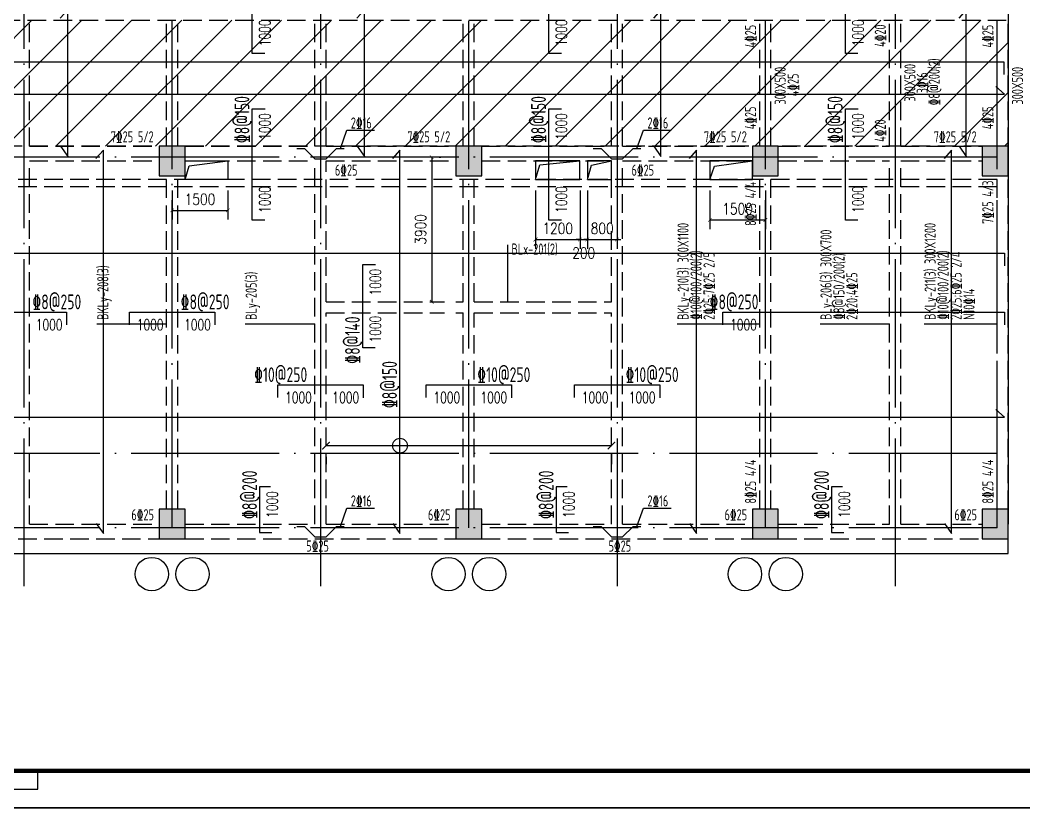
# Model space of a CAD drawing. Header units: millimetres. Extents: x 2998490 to 15040601, y 444546 to 7822218.
# Drawn here: x 14425503 to 14452580, y 7653964 to 7675226 of the extents above; entities that cross this region are included whole.
import ezdxf

# ---------------------------------------------------------------- set-up
doc = ezdxf.new("R2010")
doc.units = ezdxf.units.MM
doc.header["$LTSCALE"] = 2000
doc.linetypes.add('DASH', pattern=[0.35, 0.25, -0.1])
doc.linetypes.add('DOTE', pattern=[2.42, 2, -0.2, 0.02, -0.2])
for name, color, linetype in [('3-AXIS', 3, 'Continuous'), ('3-ban', 84, 'Continuous'), ('3-ban-hatch', 9, 'Continuous'), ('3-ban-rein', 1, 'Continuous'), ('3-ban-TEXT', 7, 'Continuous'), ('3-COLUMN-UP', 2, 'Continuous'), ('3-dcl', 3, 'Continuous'), ('3-dote', 43, 'DOTE'), ('3-HATCH', 8, 'Continuous'), ('3-liang-rein-X', 54, 'Continuous'), ('3-liang-rein-Y', 130, 'Continuous'), ('3-liang-R截面-X', 50, 'Continuous'), ('3-liang-R截面-Y', 70, 'Continuous'), ('3-liang-s-1', 44, 'Continuous'), ('3-liang-xu', 120, 'DASH'), ('3-装饰线脚', 7, 'Continuous'), ('图框', 7, 'Continuous')]:
    doc.layers.add(name, color=color, linetype=linetype)
doc.styles.add('DIM_FONT', font='SIMPLEX', dxfattribs={"width": 0.8, "bigfont": 'HZTXT'})
doc.styles.add('TJ1', font='tj-romans1.shx', dxfattribs={"width": 0.8, "bigfont": 'tj-hztxt1.shx'})
doc.styles.add('TSSD_Rein', font='Tssdeng.shx', dxfattribs={"width": 0.7, "bigfont": 'hztxt.shx'})
doc.dimstyles.new('DIMN100', dxfattribs={"dimtxt": 300, "dimasz": 100, "dimexe": 250, "dimexo": 300, "dimgap": 150, "dimtad": 1, "dimdec": 0, "dimzin": 0, "dimdsep": 46, "dimtxsty": 'DIM_FONT', "dimblk": 'ARCHTICK', "dimcen": 0.09, "dimclrt": 7, "dimazin": 2, "dimtfac": 1, "dimtdec": 0, "dimtix": 1, "dimtmove": 2, "dimatfit": 3, "dimldrblk": 'ARCHTICK', "dimfxl": 0, "dimtolj": 1, "dimtzin": 0, "dimarcsym": 0})

# ---------------------------------------------------------------- blocks, each defined once
blk = doc.blocks.new('TJAD_TK_A0')
at = {"layer": '图框'}
for p, q in [((2162, 399.3), (973, 399.3)), ((1617.5, -436.65), (1617.5, -431.65)), ((1517.5, -436.65), (1617.5, -436.65)), ((973, -441.7), (2162, -441.7))]:
    blk.add_line(p, q, dxfattribs=at)
at = {"layer": '图框', "const_width": 1.2}
blk.add_lwpolyline([(2152, -431.7), (2152, 389.3), (998, 389.3), (998, -431.7)], close=True, dxfattribs=at)
blk = doc.blocks.new('_ArchTick')
at = {"color": 0, "linetype": 'ByBlock', "const_width": 0.15}
blk.add_lwpolyline([(-0.5, -0.5), (0.5, 0.5)], dxfattribs=at)
blk = doc.blocks.new('*D826')
at = {"layer": '3-ban', "color": 0, "lineweight": -2}
for p, q in [((14433755, 7663742), (14441455, 7663742)), ((14433755, 7663442), (14433755, 7663242)), ((14441455, 7663508), (14441455, 7663242))]:
    blk.add_line(p, q, dxfattribs=at)
at = {"layer": 'Defpoints', "color": 0}
for p in [(14433755, 7664042), (14441455, 7664108), (14441455, 7663742)]:
    blk.add_point(p, dxfattribs=at)
at = {"layer": '3-ban', "color": 0, "lineweight": -2, "xscale": 200, "yscale": 200, "zscale": 200, "rotation": 180}
blk.add_blockref('_ArchTick', (14433755, 7663742), dxfattribs=at)
at = {"layer": '3-ban', "color": 0, "lineweight": -2, "xscale": 200, "yscale": 200, "zscale": 200}
blk.add_blockref('_ArchTick', (14441455, 7663742), dxfattribs=at)
blk = doc.blocks.new('*D1698')
at = {"layer": '3-ban', "color": 0, "lineweight": -2}
for p, q in [((14429606, 7670626), (14429606, 7669840)), ((14431106, 7670626), (14431106, 7669840)), ((14429606, 7670090), (14431106, 7670090))]:
    blk.add_line(p, q, dxfattribs=at)
at = {"layer": 'Defpoints', "color": 0}
for p in [(14429606, 7670926), (14431106, 7670926), (14431106, 7670090)]:
    blk.add_point(p, dxfattribs=at)
at = {"layer": '3-ban', "color": 0, "lineweight": -2, "xscale": 100, "yscale": 100, "zscale": 100, "rotation": 180}
blk.add_blockref('_ArchTick', (14429606, 7670090), dxfattribs=at)
at = {"layer": '3-ban', "color": 0, "lineweight": -2, "xscale": 100, "yscale": 100, "zscale": 100}
blk.add_blockref('_ArchTick', (14431106, 7670090), dxfattribs=at)
at = {"layer": '3-ban', "color": 7, "insert": (14430356, 7670390), "char_height": 300, "attachment_point": 5, "style": 'DIM_FONT'}
blk.add_mtext('\\A1;1500', dxfattribs=at)
blk = doc.blocks.new('*D1701')
at = {"layer": '3-ban', "color": 0, "lineweight": -2}
for p, q in [((14439406, 7670626), (14439406, 7669054)), ((14440606, 7670626), (14440606, 7669054)), ((14439406, 7669304), (14440606, 7669304))]:
    blk.add_line(p, q, dxfattribs=at)
at = {"layer": 'Defpoints', "color": 0}
for p in [(14439406, 7670926), (14440606, 7670926), (14440606, 7669304)]:
    blk.add_point(p, dxfattribs=at)
at = {"layer": '3-ban', "color": 0, "lineweight": -2, "xscale": 100, "yscale": 100, "zscale": 100, "rotation": 180}
blk.add_blockref('_ArchTick', (14439406, 7669304), dxfattribs=at)
at = {"layer": '3-ban', "color": 0, "lineweight": -2, "xscale": 100, "yscale": 100, "zscale": 100}
blk.add_blockref('_ArchTick', (14440606, 7669304), dxfattribs=at)
at = {"layer": '3-ban', "color": 7, "insert": (14440006, 7669604), "char_height": 300, "attachment_point": 5, "style": 'DIM_FONT'}
blk.add_mtext('\\A1;1200', dxfattribs=at)
blk = doc.blocks.new('*D1702')
at = {"layer": '3-ban', "color": 0, "lineweight": -2}
for p, q in [((14440606, 7670626), (14440606, 7669054)), ((14440806, 7670626), (14440806, 7669054)), ((14440606, 7669304), (14440506, 7669304)), ((14440606, 7669304), (14440806, 7669304)), ((14440806, 7669304), (14440906, 7669304))]:
    blk.add_line(p, q, dxfattribs=at)
at = {"layer": 'Defpoints', "color": 0}
for p in [(14440606, 7670926), (14440806, 7670926), (14440806, 7669304)]:
    blk.add_point(p, dxfattribs=at)
at = {"layer": '3-ban', "color": 0, "lineweight": -2, "xscale": 100, "yscale": 100, "zscale": 100}
blk.add_blockref('_ArchTick', (14440606, 7669304), dxfattribs=at)
at = {"layer": '3-ban', "color": 0, "lineweight": -2, "xscale": 100, "yscale": 100, "zscale": 100, "rotation": 180}
blk.add_blockref('_ArchTick', (14440806, 7669304), dxfattribs=at)
at = {"layer": '3-ban', "color": 7, "insert": (14440706, 7668939), "char_height": 300, "attachment_point": 5, "style": 'DIM_FONT'}
blk.add_mtext('\\A1;200', dxfattribs=at)
blk = doc.blocks.new('*D1703')
at = {"layer": '3-ban', "color": 0, "lineweight": -2}
for p, q in [((14440806, 7670626), (14440806, 7669054)), ((14441606, 7670535), (14441606, 7669054)), ((14440806, 7669304), (14440706, 7669304)), ((14440806, 7669304), (14441606, 7669304)), ((14441606, 7669304), (14441706, 7669304))]:
    blk.add_line(p, q, dxfattribs=at)
at = {"layer": 'Defpoints', "color": 0}
for p in [(14440806, 7670926), (14441606, 7670835), (14441606, 7669304)]:
    blk.add_point(p, dxfattribs=at)
at = {"layer": '3-ban', "color": 0, "lineweight": -2, "xscale": 100, "yscale": 100, "zscale": 100}
blk.add_blockref('_ArchTick', (14440806, 7669304), dxfattribs=at)
at = {"layer": '3-ban', "color": 0, "lineweight": -2, "xscale": 100, "yscale": 100, "zscale": 100, "rotation": 180}
blk.add_blockref('_ArchTick', (14441606, 7669304), dxfattribs=at)
at = {"layer": '3-ban', "color": 7, "insert": (14441206, 7669604), "char_height": 300, "attachment_point": 5, "style": 'DIM_FONT'}
blk.add_mtext('\\A1;800', dxfattribs=at)
blk = doc.blocks.new('*D1704')
at = {"layer": '3-ban', "color": 0, "lineweight": -2}
for p, q in [((14444106, 7670626), (14444106, 7669581)), ((14445606, 7670626), (14445606, 7669581)), ((14444106, 7669831), (14445606, 7669831))]:
    blk.add_line(p, q, dxfattribs=at)
at = {"layer": 'Defpoints', "color": 0}
for p in [(14444106, 7670926), (14445606, 7670926), (14445606, 7669831)]:
    blk.add_point(p, dxfattribs=at)
at = {"layer": '3-ban', "color": 0, "lineweight": -2, "xscale": 100, "yscale": 100, "zscale": 100, "rotation": 180}
blk.add_blockref('_ArchTick', (14444106, 7669831), dxfattribs=at)
at = {"layer": '3-ban', "color": 0, "lineweight": -2, "xscale": 100, "yscale": 100, "zscale": 100}
blk.add_blockref('_ArchTick', (14445606, 7669831), dxfattribs=at)
at = {"layer": '3-ban', "color": 7, "insert": (14444856, 7670131), "char_height": 300, "attachment_point": 5, "style": 'DIM_FONT'}
blk.add_mtext('\\A1;1500', dxfattribs=at)
blk = doc.blocks.new('*D1748')
at = {"layer": '3-ban', "color": 0, "lineweight": -2}
for p, q in [((14436606, 7671526), (14436606, 7667626)), ((14436805, 7671526), (14436856, 7671526)), ((14436805, 7667626), (14436856, 7667626))]:
    blk.add_line(p, q, dxfattribs=at)
at = {"layer": 'Defpoints', "color": 0}
for p in [(14436505, 7671526), (14436505, 7667626), (14436606, 7667626)]:
    blk.add_point(p, dxfattribs=at)
at = {"layer": '3-ban', "color": 0, "lineweight": -2, "xscale": 100, "yscale": 100, "zscale": 100}
for p, rotation in [((14436606, 7671526), 90), ((14436606, 7667626), 270)]:
    blk.add_blockref('_ArchTick', p, dxfattribs=dict(at, rotation=rotation))
at = {"layer": '3-ban', "color": 7, "insert": (14436306, 7669576), "char_height": 300, "attachment_point": 5, "rotation": 90, "style": 'DIM_FONT'}
blk.add_mtext('\\A1;3900', dxfattribs=at)

msp = doc.modelspace()

# ---------------------------------------------------------------- hatches: boundary and pattern name
at = {"layer": '3-ban-hatch'}
h = msp.add_hatch(dxfattribs=at)
h.set_pattern_fill('ANSI31', color=8, scale=300, style=0)
h.set_pattern_definition([(45, (-3453.4, 0), (-673.51921, 673.51921), [])])
h.paths.add_polyline_path([(14379305.5, 7671826), (14379305.5, 7678226), (14378716.6, 7678226), (14378211.8, 7678530.6), (14375608.4, 7681133.3), (14375379.3, 7681687.4), (14375379.3, 7685366.3), (14375609.6, 7685919.9), (14378211.6, 7688522), (14378765.7, 7688751), (14382445.1, 7688751), (14382999.1, 7688521.8), (14385600.8, 7685920.1), (14385830.5, 7685366.3), (14385830.5, 7683826), (14389305.5, 7683826), (14389305.5, 7678226), (14387305.5, 7678226), (14387305.5, 7675528), (14389305.5, 7675526), (14389305.5, 7675226), (14452155.5, 7675226), (14452155.5, 7671826)])
at = {"layer": '3-HATCH'}
for points in [[(14429255.5, 7671026), (14429955.5, 7671026), (14429955.5, 7671826), (14429255.5, 7671826)], [(14437255.5, 7671026), (14437955.5, 7671026), (14437955.5, 7671826), (14437255.5, 7671826)], [(14445255.5, 7671026), (14445955.5, 7671026), (14445955.5, 7671826), (14445255.5, 7671826)], [(14451455.5, 7671026), (14452155.5, 7671026), (14452155.5, 7671826), (14451455.5, 7671826)], [(14429255.5, 7661226), (14429955.5, 7661226), (14429955.5, 7662026), (14429255.5, 7662026)], [(14437255.5, 7661226), (14437955.5, 7661226), (14437955.5, 7662026), (14437255.5, 7662026)], [(14445255.5, 7661226), (14445955.5, 7661226), (14445955.5, 7662026), (14445255.5, 7662026)], [(14451455.5, 7661226), (14452155.5, 7661226), (14452155.5, 7662026), (14451455.5, 7662026)]]:
    msp.add_hatch(color=256, dxfattribs=at).paths.add_polyline_path(points)

# ---------------------------------------------------------------- linework, layer by layer
at = {"layer": '3-AXIS', "color": 15, "linetype": 'DOTE'}
for p, q in [((14429605.6, 7661526), (14429605.6, 7690806.1)), ((14437605.6, 7661526), (14437605.6, 7690806.1)), ((14445605.6, 7661526), (14445605.6, 7690806.1)), ((14451855.6, 7661526), (14451855.6, 7690806.1)), ((14451855.6, 7671526), (14370566.4, 7671526)), ((14451855.6, 7663526), (14370566.4, 7663526)), ((14451855.6, 7661526), (14370566.4, 7661526))]:
    msp.add_line(p, q, dxfattribs=at)
at = {"layer": '3-ban'}
msp.add_circle((14435749.8, 7663741.7), 200, dxfattribs=at)
at = {"layer": '3-ban-rein'}
for points in [[(14432103, 7674326), (14431765.1, 7674326), (14431765.1, 7677123.6), (14432111.1, 7677123.6)], [(14440103, 7674326), (14439765.1, 7674326), (14439765.1, 7677123.6), (14440111.1, 7677123.6)], [(14448103, 7674326), (14447765.1, 7674326), (14447765.1, 7677123.6), (14448111.1, 7677123.6)], [(14426595.8, 7671821.8), (14426789.3, 7671548.1), (14426789.3, 7675505.4), (14426586.2, 7675276.1)], [(14434595.8, 7671821.8), (14434789.3, 7671548.1), (14434789.3, 7675505.4), (14434586.2, 7675276.1)], [(14442595.8, 7671821.8), (14442789.3, 7671548.1), (14442789.3, 7675505.4), (14442586.2, 7675276.1)], [(14450833.2, 7671821.8), (14451026.6, 7671548.1), (14451026.6, 7675505.4), (14450823.6, 7675276.1)], [(14379461.7, 7673765.3), (14379461.7, 7674103.2), (14452038.7, 7674103.2), (14452038.7, 7673757.2)], [(14379667.5, 7673423.5), (14379393.8, 7673230.1), (14452054.9, 7673230.1), (14451825.6, 7673433.2)], [(14432103, 7669826), (14431765.1, 7669826), (14431765.1, 7672826), (14432111.1, 7672826)], [(14440103, 7669826), (14439765.1, 7669826), (14439765.1, 7672826), (14440111.1, 7672826)], [(14448103, 7669826), (14447765.1, 7669826), (14447765.1, 7672826), (14448111.1, 7672826)], [(14427556.4, 7661642.1), (14427749.8, 7661368.5), (14427749.8, 7671716.3), (14427546.7, 7671487)], [(14435556.4, 7661642.1), (14435749.8, 7661368.5), (14435749.8, 7671716.3), (14435546.7, 7671487)], [(14443556.4, 7661642.1), (14443749.8, 7661368.5), (14443749.8, 7671716.3), (14443546.7, 7671487)], [(14450434.7, 7661642.1), (14450628.1, 7661368.5), (14450628.1, 7671716.3), (14450425, 7671487)], [(14389461.7, 7668601.5), (14389461.7, 7668939.4), (14452052.8, 7668939.4), (14452052.8, 7668593.4)], [(14435084, 7666376), (14434746.1, 7666376), (14434746.1, 7668626), (14435092.1, 7668626)], [(14424455.5, 7667005.4), (14424455.5, 7667343.3), (14426755.5, 7667343.3), (14426755.5, 7666997.3)], [(14428455.5, 7667005.4), (14428455.5, 7667343.3), (14430755.5, 7667343.3), (14430755.5, 7666997.3)], [(14444455.5, 7667005.4), (14444455.5, 7667343.3), (14452052.8, 7667343.3), (14452052.8, 7666997.3)], [(14432455.5, 7665041.2), (14432455.5, 7665379.1), (14434755.5, 7665379.1), (14434755.5, 7665033.1)], [(14436455.5, 7665041.2), (14436455.5, 7665379.1), (14438755.5, 7665379.1), (14438755.5, 7665033.1)], [(14440455.5, 7665041.2), (14440455.5, 7665379.1), (14442755.5, 7665379.1), (14442755.5, 7665033.1)], [(14389667.5, 7664704.8), (14389393.8, 7664511.4), (14452054.9, 7664511.4), (14451825.6, 7664714.5)], [(14432257.1, 7662626), (14431965, 7662626), (14431965, 7661400), (14432294.3, 7661400)], [(14440257.1, 7662626), (14439965, 7662626), (14439965, 7661400), (14440294.3, 7661400)], [(14447685.4, 7662626), (14447393.3, 7662626), (14447393.3, 7661400), (14447722.6, 7661400)]]:
    msp.add_lwpolyline(points, dxfattribs=at)
at = {"layer": '3-COLUMN-UP'}
for points in [[(14429255.5, 7671026), (14429955.5, 7671026), (14429955.5, 7671826), (14429255.5, 7671826)], [(14429255.5, 7671026), (14429955.5, 7671026), (14429955.5, 7671826), (14429255.5, 7671826)], [(14437255.5, 7671026), (14437955.5, 7671026), (14437955.5, 7671826), (14437255.5, 7671826)], [(14437255.5, 7671026), (14437955.5, 7671026), (14437955.5, 7671826), (14437255.5, 7671826)], [(14445255.5, 7671026), (14445955.5, 7671026), (14445955.5, 7671826), (14445255.5, 7671826)], [(14445255.5, 7671026), (14445955.5, 7671026), (14445955.5, 7671826), (14445255.5, 7671826)], [(14451455.5, 7671026), (14452155.5, 7671026), (14452155.5, 7671826), (14451455.5, 7671826)], [(14451455.5, 7671026), (14452155.5, 7671026), (14452155.5, 7671826), (14451455.5, 7671826)], [(14429255.5, 7661226), (14429955.5, 7661226), (14429955.5, 7662026), (14429255.5, 7662026)], [(14429255.5, 7661226), (14429955.5, 7661226), (14429955.5, 7662026), (14429255.5, 7662026)], [(14437255.5, 7661226), (14437955.5, 7661226), (14437955.5, 7662026), (14437255.5, 7662026)], [(14437255.5, 7661226), (14437955.5, 7661226), (14437955.5, 7662026), (14437255.5, 7662026)], [(14445255.5, 7661226), (14445955.5, 7661226), (14445955.5, 7662026), (14445255.5, 7662026)], [(14445255.5, 7661226), (14445955.5, 7661226), (14445955.5, 7662026), (14445255.5, 7662026)], [(14451455.5, 7661226), (14452155.5, 7661226), (14452155.5, 7662026), (14451455.5, 7662026)], [(14451455.5, 7661226), (14452155.5, 7661226), (14452155.5, 7662026), (14451455.5, 7662026)]]:
    msp.add_lwpolyline(points, close=True, dxfattribs=at)
at = {"layer": '3-dcl', "linetype": 'DASH'}
msp.add_lwpolyline([(14379305.5, 7671826), (14379305.5, 7678226), (14378716.6, 7678226), (14378211.8, 7678530.6), (14375608.4, 7681133.3), (14375379.3, 7681687.4), (14375379.3, 7685366.3), (14375609.6, 7685919.9), (14378211.6, 7688522), (14378765.7, 7688751), (14382445.1, 7688751), (14382999.1, 7688521.8), (14385600.8, 7685920.1), (14385830.5, 7685366.3), (14385830.5, 7683826), (14389305.5, 7683826), (14389305.5, 7678226), (14387305.5, 7678226), (14387305.5, 7675528), (14389305.5, 7675526), (14389305.5, 7675226), (14452155.5, 7675226), (14452155.5, 7671826), (14379305.5, 7671826)], dxfattribs=at)
at = {"layer": '3-dote'}
for p, q in [((14425605.6, 7688134), (14425605.6, 7659952.3)), ((14433605.6, 7688134), (14433605.6, 7659952.3)), ((14441605.6, 7688134), (14441605.6, 7659952.3)), ((14449105.6, 7688134), (14449105.6, 7659952.3))]:
    msp.add_line(p, q, dxfattribs=at)
at = {"layer": '3-liang-rein-X'}
for p, q in [((14434143.2, 7671761.9), (14434320.5, 7672253.8)), ((14434320.5, 7672253.8), (14435065.6, 7672253.8)), ((14442143.2, 7671761.9), (14442320.5, 7672253.8)), ((14442320.5, 7672253.8), (14443065.6, 7672253.8)), ((14434143.2, 7661561.9), (14434320.5, 7662053.8)), ((14434320.5, 7662053.8), (14435065.6, 7662053.8)), ((14442143.2, 7661561.9), (14442320.5, 7662053.8)), ((14442320.5, 7662053.8), (14443065.6, 7662053.8))]:
    msp.add_line(p, q, dxfattribs=at)
at = {"layer": '3-liang-rein-X', "color": 1}
for points in [[(14432963.5, 7671762.7), (14433173.4, 7671762.7), (14433456.2, 7671479.9), (14433756.2, 7671479.9), (14434038.2, 7671761.9), (14434248.1, 7671761.9)], [(14440963.5, 7671762.7), (14441173.4, 7671762.7), (14441456.2, 7671479.9), (14441756.2, 7671479.9), (14442038.2, 7671761.9), (14442248.1, 7671761.9)], [(14432963.5, 7661562.7), (14433173.4, 7661562.7), (14433456.2, 7661279.9), (14433756.2, 7661279.9), (14434038.2, 7661561.9), (14434248.1, 7661561.9)], [(14440963.5, 7661562.7), (14441173.4, 7661562.7), (14441456.2, 7661279.9), (14441756.2, 7661279.9), (14442038.2, 7661561.9), (14442248.1, 7661561.9)]]:
    msp.add_lwpolyline(points, dxfattribs=at)
at = {"layer": '3-liang-R截面-X'}
msp.add_line((14438649.3, 7669164.5), (14438649.3, 7667626), dxfattribs=at)
at = {"layer": '3-liang-R截面-Y'}
for p, q in [((14427575.6, 7667032.1), (14429455.6, 7667032.1)), ((14431575.6, 7667032.1), (14433455.6, 7667032.1)), ((14443225.6, 7667032.1), (14445455.6, 7667032.1)), ((14447081.3, 7667032.1), (14448955.6, 7667032.1)), ((14449888.7, 7667032.1), (14451855.6, 7667032.1))]:
    msp.add_line(p, q, dxfattribs=at)
at = {"layer": '3-liang-s-1'}
for points in [[(14452155.5, 7684376), (14452155.5, 7661626)], [(14429955.6, 7670926), (14430067.8, 7671294.5), (14431105.6, 7671426)], [(14439405.6, 7670926), (14439520.9, 7671315.1), (14440605.6, 7671426)], [(14440805.6, 7670926), (14440914.8, 7671307.9), (14441455.6, 7671426)], [(14444105.6, 7670926), (14444236.7, 7671281), (14445255.5, 7671426)], [(14378905.6, 7662826), (14388905.6, 7662826), (14388905.6, 7660826), (14452155.6, 7660826), (14452155.6, 7661226)]]:
    msp.add_lwpolyline(points, dxfattribs=at)
for points in [[(14429955.6, 7671426), (14431105.6, 7671426), (14431105.6, 7670926), (14429955.6, 7670926)], [(14439405.6, 7670926), (14440605.6, 7670926), (14440605.6, 7671426), (14439405.6, 7671426)], [(14440805.6, 7670926), (14441455.6, 7670926), (14441455.6, 7671426), (14440805.6, 7671426)], [(14444105.6, 7670926), (14445255.5, 7670926), (14445255.5, 7671426), (14444105.6, 7671426)]]:
    msp.add_lwpolyline(points, close=True, dxfattribs=at)
at = {"layer": '3-liang-xu'}
for p, q in [((14425755.5, 7671826), (14425755.5, 7675226)), ((14429455.5, 7671826), (14429455.5, 7675226)), ((14429755.5, 7671826), (14429755.5, 7675226)), ((14433455.5, 7671826), (14433455.5, 7675226)), ((14433755.5, 7671826), (14433755.5, 7675226)), ((14437455.5, 7671826), (14437455.5, 7675226)), ((14437755.5, 7671826), (14437755.5, 7675226)), ((14441455.5, 7671826), (14441455.5, 7675226)), ((14441755.5, 7671826), (14441755.5, 7675226)), ((14445455.5, 7671826), (14445455.5, 7675226)), ((14445755.5, 7671826), (14445755.5, 7675226)), ((14448955.5, 7671826), (14448955.5, 7675226)), ((14449255.5, 7671826), (14449255.5, 7675226)), ((14451855.5, 7671826), (14451855.5, 7675226)), ((14452155.5, 7671826), (14452155.5, 7675226)), ((14425755.5, 7671826), (14429255.5, 7671826)), ((14429955.5, 7671826), (14433455.5, 7671826)), ((14433755.5, 7671826), (14437255.5, 7671826)), ((14437955.5, 7671826), (14441455.5, 7671826)), ((14441755.5, 7671826), (14445255.5, 7671826)), ((14445955.5, 7671826), (14448955.5, 7671826)), ((14449255.5, 7671826), (14451455.5, 7671826)), ((14425755.5, 7661626), (14425755.5, 7671426)), ((14425755.5, 7671426), (14429255.5, 7671426)), ((14429955.5, 7671426), (14433455.5, 7671426)), ((14433455.5, 7661626), (14433455.5, 7671426)), ((14433755.5, 7671426), (14437255.5, 7671426)), ((14433755.5, 7667626), (14433755.5, 7671426)), ((14437955.5, 7671426), (14441455.5, 7671426)), ((14441455.5, 7667626), (14441455.5, 7671426)), ((14441755.5, 7661626), (14441755.5, 7671426)), ((14441755.5, 7671426), (14445255.5, 7671426)), ((14445955.5, 7671426), (14448955.5, 7671426)), ((14448955.5, 7661626), (14448955.5, 7671426)), ((14449255.5, 7661626), (14449255.5, 7671426)), ((14449255.5, 7671426), (14451455.5, 7671426)), ((14429455.5, 7662026), (14429455.5, 7671026)), ((14429755.5, 7662026), (14429755.5, 7671026)), ((14437455.5, 7667626), (14437455.5, 7671026)), ((14437755.5, 7667626), (14437755.5, 7671026)), ((14445455.5, 7662026), (14445455.5, 7671026)), ((14445755.5, 7662026), (14445755.5, 7671026)), ((14451855.5, 7662026), (14451855.5, 7671026)), ((14452155.5, 7662026), (14452155.5, 7671026)), ((14451855.6, 7670926), (14389705.6, 7670926)), ((14451855.6, 7670726), (14389705.6, 7670726)), ((14433755.5, 7667626), (14436955.5, 7667626)), ((14437255.5, 7667626), (14437455.5, 7667626)), ((14437755.5, 7667626), (14441455.5, 7667626)), ((14433755.5, 7661626), (14433755.5, 7667326)), ((14433755.5, 7667326), (14436955.5, 7667326)), ((14437255.5, 7667326), (14437455.5, 7667326)), ((14437455.5, 7662026), (14437455.5, 7667326)), ((14437755.5, 7662026), (14437755.5, 7667326)), ((14437755.5, 7667326), (14441455.5, 7667326)), ((14441455.5, 7661626), (14441455.5, 7667326)), ((14425755.5, 7661626), (14429255.5, 7661626)), ((14429955.5, 7661626), (14433455.5, 7661626)), ((14433755.5, 7661626), (14437255.5, 7661626)), ((14437955.5, 7661626), (14441455.5, 7661626)), ((14441755.5, 7661626), (14445255.5, 7661626)), ((14445955.5, 7661626), (14448955.5, 7661626)), ((14449255.5, 7661626), (14451455.5, 7661626)), ((14421955.5, 7661226), (14429255.5, 7661226)), ((14429955.5, 7661226), (14437255.5, 7661226)), ((14437955.5, 7661226), (14445255.5, 7661226)), ((14445955.5, 7661226), (14451455.5, 7661226))]:
    msp.add_line(p, q, dxfattribs=at)
at = {"layer": '3-装饰线脚'}
for centre in [(14429055.6, 7660276), (14430155.6, 7660276), (14437055.6, 7660276), (14438155.6, 7660276), (14445055.6, 7660276), (14446155.6, 7660276)]:
    msp.add_circle(centre, 450, dxfattribs=at)

# ---------------------------------------------------------------- block references
at = {"layer": '图框', "xscale": 100, "yscale": 100, "zscale": 100}
for p in [(14264228.6, 7698133.9), (14264228.6, 7614033.9)]:
    msp.add_blockref('TJAD_TK_A0', p, dxfattribs=at)

# ---------------------------------------------------------------- texts
at = {"layer": '3-ban', "style": 'TSSD_Rein', "width": 0.7}
for s, rotation, p in [('%%1328@150', 89.99419, (14431688, 7671904.7, -5065)), ('%%1328@150', 89.99419, (14439688, 7671904.7, -5065)), ('%%1328@150', 89.99419, (14447688, 7671904.7, -5065)), ('%%1328@250', 359.99419, (14425834.1, 7667420.4, -5065)), ('%%1328@250', 359.99419, (14429834.1, 7667420.4, -5065)), ('%%1328@250', 359.99419, (14444101.7, 7667420.4, -5065)), ('%%1328@140', 89.99419, (14434669, 7665951.9, -5065)), ('%%13210@250', 359.99419, (14431815.1, 7665456.2, -5065)), ('%%1328@150', 89.99419, (14435668.8, 7664753.4, -5065)), ('%%13210@250', 359.99419, (14437834.1, 7665456.2, -5065)), ('%%13210@250', 359.99419, (14441834.1, 7665456.2, -5065)), ('%%1328@200', 90.00581, (14431892.8, 7661762, -5065)), ('%%1328@200', 90.00581, (14439892.8, 7661762, -5065)), ('%%1328@200', 90.00581, (14447321.1, 7661762, -5065))]:
    msp.add_text(s, height=400, rotation=rotation, dxfattribs=at).set_placement(p)
at = {"layer": '3-ban-TEXT', "style": 'TJ1', "width": 0.7}
for p in [(14432254.9, 7674522.9), (14440254.9, 7674522.9), (14448254.9, 7674522.9), (14432254.9, 7671995.9), (14440254.9, 7671995.9), (14448254.9, 7671995.9), (14432254.9, 7670022.9), (14440254.9, 7670022.9), (14448254.9, 7670022.9), (14435235.9, 7667795.9), (14435235.9, 7666522.9), (14432454.9, 7661795.9), (14440454.9, 7661795.9), (14447883.2, 7661795.9)]:
    msp.add_text('1000', height=300, rotation=90, dxfattribs=at).set_placement(p)
for p in [(14425925.4, 7666853.4), (14428652.4, 7666853.4), (14429925.4, 7666853.4), (14444652.4, 7666853.4), (14432652.4, 7664889.2), (14433925.4, 7664889.2), (14436652.4, 7664889.2), (14437925.4, 7664889.2), (14440652.4, 7664889.2), (14441925.4, 7664889.2)]:
    msp.add_text('1000', height=300, dxfattribs=at).set_placement(p)
at = {"layer": '3-liang-rein-X', "style": 'TSSD_Rein', "width": 0.7}
for s, p in [('2%%13216', (14434424.7, 7672299.4)), ('2%%13216', (14442424.7, 7672299.4)), ('7%%13225 5/2', (14427949.1, 7671926)), ('7%%13225 5/2', (14435949.1, 7671926)), ('7%%13225 5/2', (14443949.1, 7671926)), ('7%%13225 5/2', (14450149.1, 7671926)), ('6%%13225', (14433995.5, 7671026)), ('6%%13225', (14441995.5, 7671026)), ('2%%13216', (14434424.7, 7662099.4)), ('2%%13216', (14442424.7, 7662099.4)), ('6%%13225', (14428505.6, 7661726)), ('6%%13225', (14436505.6, 7661726)), ('6%%13225', (14444505.6, 7661726)), ('6%%13225', (14450705.6, 7661726)), ('5%%13225', (14433223.5, 7660881.2)), ('5%%13225', (14441377, 7660881.2))]:
    msp.add_text(s, height=300, dxfattribs=at).set_placement(p)
at = {"layer": '3-liang-rein-Y', "style": 'TSSD_Rein', "width": 0.7}
for s, p in [('4%%13225', (14445354.4, 7674485)), ('4%%13220', (14448855.6, 7674502.1)), ('4%%13225', (14451754.4, 7674485)), ('%%1328@200(2)', (14450309.3, 7672924.2)), ('4%%13225', (14446505.6, 7673169.8)), ('3%%13216', (14449987.2, 7673248.7)), ('4%%13225', (14445354.4, 7672278.9)), ('4%%13225', (14451754.4, 7672278.9)), ('4%%13220', (14448855.6, 7671940.2)), ('8%%13225 4/4', (14445355.6, 7669671.9)), ('7%%13225 4/3', (14451755.6, 7669728.5)), ('%%13210@100/200(2)', (14443885.2, 7667136.3)), ('2%%13225;7%%13225 2/5', (14444235.2, 7667136.3)), ('%%1328@150/200(2)', (14447740.9, 7667136.3)), ('%%13210@100/200(2)', (14450548.3, 7667136.3)), ('2%%13225;6%%13225 2/4', (14450898.3, 7667136.3)), ('2%%13220;4%%13225', (14448090.9, 7667136.3)), ('N10%%13214', (14451248.3, 7667136.3)), ('8%%13225 4/4', (14445354.4, 7662176.5)), ('8%%13225 4/4', (14451754.4, 7662176.5))]:
    msp.add_text(s, height=300, rotation=90, dxfattribs=at).set_placement(p)
at = {"layer": '3-liang-R截面-X', "style": 'TSSD_Rein', "width": 0.7}
msp.add_text('BLx-201(2)', height=300, dxfattribs=at).set_placement((14438757.3, 7668896.8))
at = {"layer": '3-liang-R截面-Y', "style": 'TSSD_Rein', "width": 0.7}
for s, p in [('300X500', (14446155.6, 7672947.1)), ('300X500', (14449655.6, 7673026)), ('300X500', (14452555.6, 7672947.1)), ('BKLy-210(3) 300X1100', (14443535.3, 7667136.3)), ('BKLy-211(3) 300X1200', (14450198.4, 7667136.3)), ('BLy-206(3) 300X700', (14447390.9, 7667136.3)), ('BKLy-208(3)', (14427885.3, 7667136.3)), ('BLy-205(3)', (14431885.3, 7667136.3))]:
    msp.add_text(s, height=300, rotation=90, dxfattribs=at).set_placement(p)

# ---------------------------------------------------------------- dimensions: what is measured, and where the dimension line sits
at = {"layer": '3-ban'}
dim = msp.add_linear_dim(base=(14436606.2, 7667626), p1=(14436505.3, 7671526), p2=(14436505.3, 7667626), angle=90, dimstyle='DIMN100', dxfattribs=at)
dim.commit()
dim.dimension.update_dxf_attribs({"geometry": '*D1748', "text_midpoint": (14436306.2, 7669576)})
for base, p1, p2, picture, middle in [((14431105.6, 7670089.9), (14429605.6, 7670926), (14431105.6, 7670926), '*D1698', (14430355.6, 7670389.9)), ((14440605.6, 7669304.4), (14439405.6, 7670926), (14440605.6, 7670926), '*D1701', (14440005.6, 7669604.4)), ((14441605.6, 7669304.4), (14440805.6, 7670926), (14441605.6, 7670835.1), '*D1703', (14441205.6, 7669604.4)), ((14445605.6, 7669830.7), (14444105.6, 7670926), (14445605.6, 7670926), '*D1704', (14444855.6, 7670130.7))]:
    dim = msp.add_linear_dim(base=base, p1=p1, p2=p2, dimstyle='DIMN100', dxfattribs=at)
    dim.commit()
    dim.dimension.update_dxf_attribs({"geometry": picture, "text_midpoint": middle})
dim = msp.add_linear_dim(base=(14440805.6, 7669304.4), p1=(14440605.6, 7670926), p2=(14440805.6, 7670926), dimstyle='DIMN100', dxfattribs=at)
dim.commit()
dim.dimension.update_dxf_attribs({"geometry": '*D1702', "text_midpoint": (14440705.6, 7668939.4), "dimtype": 160})
dim = msp.add_linear_dim(base=(14441455.5, 7663741.7), p1=(14433755.5, 7664041.8), p2=(14441455.5, 7664108.4), text=' ', dimstyle='DIMN100', override={"dimscale": 2}, dxfattribs=at)
dim.commit()
dim.dimension.update_dxf_attribs({"geometry": '*D826', "text_midpoint": (14437605.5, 7663741.7)})

doc.saveas('drawing.dxf')
